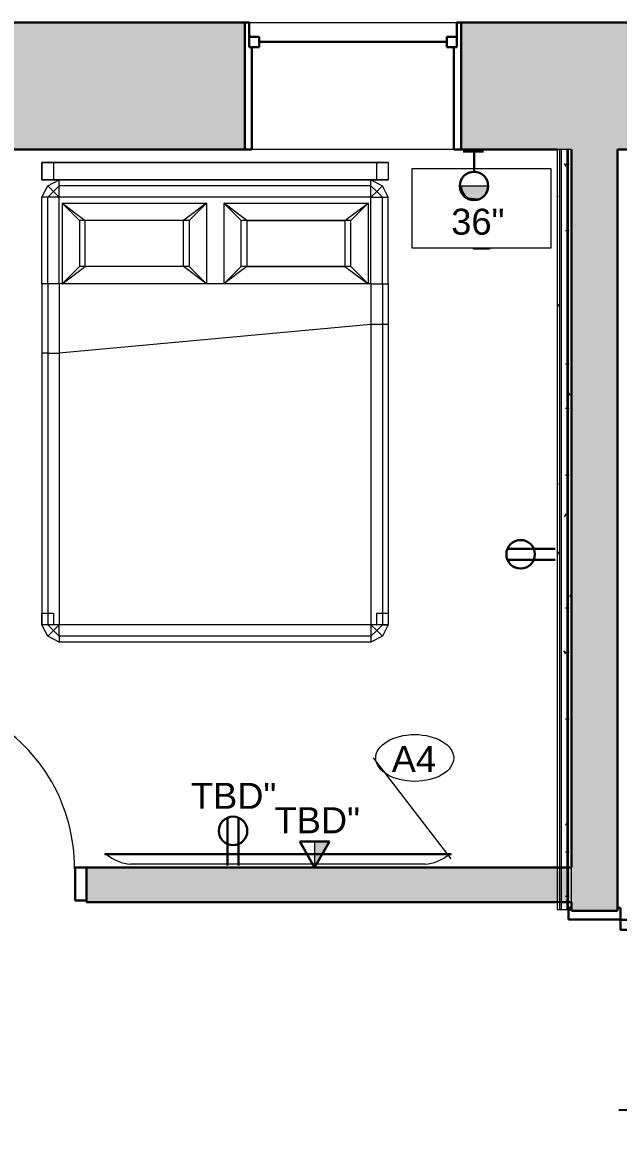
# Model space of a CAD drawing. Header units: inches. Extents: x -4688 to 1542, y -3558 to 978.
# Drawn here: x 992.6 to 1095.9, y 394.6 to 589 of the extents above; entities that cross this region are included whole.
import ezdxf

# ---------------------------------------------------------------- set-up
doc = ezdxf.new("R2010")
doc.units = ezdxf.units.IN
doc.header["$MEASUREMENT"] = 0
for name, color, linetype, lineweight in [('A-ANNO-NOTE', 131, 'Continuous', 40), ('A-DOOR', 31, 'Continuous', 18), ('A-DOOR-FRAM', 31, 'Continuous', 30), ('A-GLAZ', 151, 'Continuous', 18), ('A-WALL', 113, 'Continuous', 18), ('A-WALL-PATT', 111, 'Continuous', 18), ('G-IMPT', 8, 'Continuous', 9), ('I-FURN', 30, 'Continuous', 9), ('I-WALL', 2, 'Continuous', 18), ('Q-SPCQ', 91, 'Continuous', 9), ('Q-SPCQ-IDEN', 132, 'Continuous', 9)]:
    doc.layers.add(name, color=color, linetype=linetype, lineweight=lineweight)
doc.styles.add('Arial', font='arial.ttf', dxfattribs={"height": 4.5})
doc.styles.add('Swis721 Lt BT', font='swissl.ttf', dxfattribs={"height": 4.5})
pattern_1 = [(0, (0, 0), (15.36, 3.84), [0.634, -10.886, 0.634, -10.886, -61.44]), (0, (0, 0), (15.36, 3.84), [-23.04, 0.634, -22.406, 0.634, -10.886, -26.88]), (0, (0, 0), (15.36, 3.84), [-57.6, 0.634, -7.046, 0.634, -18.566]), (120, (5.76, 1.92), (-11.005538, 11.38215), [0.634, -10.886, 0.634, -10.886, -61.44]), (120, (5.76, 1.92), (-11.005538, 11.38215), [-23.04, 0.634, -22.406, 0.634, -10.886, -26.88]), (120, (5.76, 1.92), (-11.005538, 11.38215), [-57.6, 0.634, -7.046, 0.634, -18.566]), (240, (7.68, 9.6), (-4.354462, -15.22215), [0.634, -10.886, 0.634, -10.886, -61.44]), (240, (7.68, 9.6), (-4.354462, -15.22215), [-23.04, 0.634, -22.406, 0.634, -10.886, -26.88]), (240, (7.68, 9.6), (-4.354462, -15.22215), [-57.6, 0.634, -7.046, 0.634, -18.566])]

# ---------------------------------------------------------------- blocks, each defined once
blk = doc.blocks.new('Double Hung - side window 4_ X 6_ 3_ H-6086068-1st Floor Power _ Signal')
at = {"layer": 'A-GLAZ', "color": 8, "lineweight": 30}
for p, q in [((-18.75, 11), (-18, 11)), ((-18, 6.75), (-18, 11)), ((18, 6.75), (18, 11)), ((18.75, 11), (18, 11)), ((-18, 8.5), (-18, 6.75)), ((-18, 8.5), (-16.25, 8.5)), ((-16.25, 8.5), (-16.25, 6.75)), ((16.25, 8.5), (16.25, 6.75)), ((18, 8.5), (16.25, 8.5)), ((18, 8.5), (18, 6.75)), ((-18, 6.75), (-16.25, 6.75)), ((-18, 6.75), (-17.5, 6.75)), ((-17.5, -11), (-17.5, 6.75)), ((-16.25, 7.625), (16.25, 7.625)), ((18, 6.75), (16.25, 6.75)), ((17.5, 6.75), (18, 6.75)), ((17.5, 6.75), (17.5, -11)), ((-17.5, -11), (-18.75, -11)), ((17.5, -11), (18.75, -11))]:
    blk.add_line(p, q, dxfattribs=at)
blk = doc.blocks.new('Bed_762 - 12ZBED04_dwg-6546853-1st Floor Power _ Signal')
at = {"layer": 'G-IMPT'}
for p, q in [((0, 60), (0, 0)), ((0, 60), (3, 60)), ((0, 58), (0, 60)), ((0, 58), (0, 60)), ((0, 0), (0, 60)), ((0, 0), (0, 60)), ((0, 60), (3, 60)), ((0, 60), (3, 60)), ((0, 60), (3, 60)), ((3, 60), (3, 0)), ((3, 60), (3, 58)), ((3, 60), (3, 58)), ((3, 57), (3, 60)), ((3, 60), (3, 0)), ((3, 57), (4, 59)), ((3, 57), (4, 59)), ((6, 60), (4, 59)), ((6, 60), (4, 59)), ((5, 58), (4, 59)), ((6, 59), (5, 58)), ((21, 60), (6, 60)), ((21, 60), (6, 60)), ((6, 59), (6, 60)), ((6, 57), (6, 59)), ((21, 59), (6, 59)), ((21, 60), (28, 60)), ((21, 60), (28, 60)), ((21, 59), (21, 60)), ((21, 57), (21, 59)), ((21, 59), (28, 59)), ((28, 60), (80, 60)), ((28, 60), (80, 60)), ((28, 60), (28, 59)), ((28, 59), (28, 57)), ((28, 59), (80, 59)), ((78, 58), (78, 60)), ((78, 58), (78, 60)), ((78, 60), (80, 60)), ((78, 60), (80, 60)), ((80, 60), (82, 59)), ((80, 60), (82, 59)), ((80, 59), (80, 60)), ((80, 60), (80, 58)), ((80, 60), (80, 58)), ((80, 59), (80, 57)), ((80, 59), (81, 58)), ((81, 58), (82, 59)), ((82, 59), (83, 57)), ((82, 59), (83, 57)), ((3, 58), (0, 58)), ((3, 58), (0, 58)), ((3, 57), (3, 3)), ((3, 57), (3, 3)), ((4, 57), (3, 57)), ((3, 3), (3, 57)), ((4, 57), (5, 58)), ((6, 57), (4, 57)), ((4, 57), (4, 3)), ((6, 57), (5, 58)), ((21, 57), (6, 57)), ((6, 57), (6, 3)), ((7, 31.5), (7, 56.5)), ((7, 56.5), (21, 56.5)), ((7, 56.5), (10, 53.5)), ((10, 52.5), (7, 56.5)), ((21, 56.5), (18, 53.5)), ((18, 52.5), (21, 56.5)), ((21, 57), (21, 56.5)), ((21, 57), (28, 57)), ((21, 56.5), (21, 31.5)), ((21, 56.5), (21, 31.5)), ((28, 57), (33, 3)), ((28, 57), (80, 57)), ((80, 58), (78, 58)), ((80, 58), (78, 58)), ((80, 57), (81, 58)), ((80, 57), (82, 57)), ((80, 57), (80, 3)), ((81, 58), (82, 57)), ((82, 57), (83, 57)), ((82, 57), (82, 3)), ((83, 57), (83, 3)), ((83, 57), (83, 3)), ((10, 53.5), (10, 52.5)), ((18, 53.5), (10, 53.5)), ((10, 52.5), (10, 35.5)), ((10, 35.5), (10, 52.5)), ((10, 52.5), (18, 52.5)), ((18, 53.5), (18, 52.5)), ((18, 52.5), (18, 35.5)), ((18, 35.5), (18, 52.5)), ((10, 35.5), (7, 31.5)), ((10, 35.5), (10, 34.5)), ((10, 35.5), (18, 35.5)), ((18, 35.5), (18, 34.5)), ((18, 35.5), (21, 31.5)), ((7, 31.5), (10, 34.5)), ((18, 34.5), (10, 34.5)), ((21, 31.5), (18, 34.5)), ((7, 31.5), (21, 31.5)), ((21, 31.5), (21, 28.5)), ((7, 3.5), (7, 28.5)), ((7, 28.5), (21, 28.5)), ((10, 25.5), (7, 28.5)), ((7, 28.5), (10, 24.5)), ((18, 25.5), (21, 28.5)), ((21, 28.5), (18, 24.5)), ((21, 28.5), (21, 3.5)), ((21, 28.5), (21, 3.5)), ((10, 25.5), (18, 25.5)), ((10, 25.5), (10, 24.5)), ((18, 25.5), (18, 24.5)), ((10, 24.5), (10, 7.5)), ((18, 24.5), (10, 24.5)), ((10, 24.5), (10, 7.5)), ((18, 24.5), (18, 7.5)), ((18, 24.5), (18, 7.5)), ((7, 3.5), (10, 7.5)), ((10, 6.5), (7, 3.5)), ((10, 7.5), (10, 6.5)), ((18, 7.5), (10, 7.5)), ((10, 6.5), (18, 6.5)), ((18, 7.5), (18, 6.5)), ((21, 3.5), (18, 7.5)), ((21, 3.5), (18, 6.5)), ((0, 0), (0, 2)), ((0, 0), (0, 2)), ((0, 2), (3, 2)), ((0, 2), (3, 2)), ((4, 1), (3, 3)), ((4, 1), (3, 3)), ((4, 3), (3, 3)), ((3, 0), (3, 3)), ((3, 2), (3, 0)), ((3, 2), (3, 0)), ((6, 3), (4, 3)), ((5, 2), (4, 3)), ((5, 2), (4, 1)), ((6, 3), (5, 2)), ((6, 1), (5, 2)), ((21, 3), (6, 3)), ((6, 3), (6, 1)), ((7, 3.5), (21, 3.5)), ((21, 3.5), (21, 3)), ((21, 3), (21, 1)), ((21, 3), (33, 3)), ((33, 1), (33, 3)), ((33, 3), (80, 3)), ((78, 0), (78, 2)), ((78, 0), (78, 2)), ((78, 2), (80, 2)), ((78, 2), (80, 2)), ((82, 3), (80, 3)), ((80, 3), (81, 2)), ((80, 3), (80, 1)), ((81, 2), (80, 1)), ((80, 2), (80, 0)), ((80, 2), (80, 0)), ((82, 3), (81, 2)), ((81, 2), (82, 1)), ((83, 3), (82, 1)), ((83, 3), (82, 1)), ((82, 3), (83, 3)), ((0, 0), (3, 0)), ((3, 0), (0, 0)), ((6, 0), (4, 1)), ((6, 0), (4, 1)), ((21, 1), (6, 1)), ((6, 1), (6, 0)), ((21, 0), (6, 0)), ((21, 1), (21, 0)), ((21, 1), (33, 1)), ((21, 0), (33, 0)), ((33, 1), (33, 0)), ((33, 1), (80, 1)), ((33, 0), (80, 0)), ((82, 1), (80, 0)), ((82, 1), (80, 0)), ((80, 1), (80, 0)), ((3, 0), (0, 0)), ((3, 0), (0, 0)), ((21, 0), (6, 0)), ((21, 0), (33, 0)), ((33, 0), (80, 0)), ((80, 0), (78, 0)), ((80, 0), (78, 0))]:
    blk.add_line(p, q, dxfattribs=at)
blk = doc.blocks.new('Bed_762 - Bed_762-6546859-1st Floor Power _ Signal')
blk.add_blockref('Bed_762 - 12ZBED04_dwg-6546853-1st Floor Power _ Signal', (0, 0))
blk = doc.blocks.new('Bed_Side_Table_5122 - T-4-6544723-1st Floor Power _ Signal')
at = {"layer": 'I-FURN'}
for p, q in [((-12, 9.79), (-1.38, 9.79)), ((-12, -3.99), (-12, 9.79)), ((-1.38, 10), (1.38, 10)), ((-1.38, 9.79), (-1.38, 10)), ((-1.38, 9.79), (1.38, 9.79)), ((1.38, 10), (1.38, 9.79)), ((1.38, 9.79), (12, 9.79)), ((12, 9.79), (12, -3.99)), ((12, -3.99), (-12, -3.99))]:
    blk.add_line(p, q, dxfattribs=at)
blk = doc.blocks.new('A-Flat_Screen_TV - OLED 65B6P 65_-4747238-1st Floor Power _ Signal')
at = {"layer": 'Q-SPCQ'}
for p, q in [((-30, 0.19), (30, 0.19)), ((-30, 0.19), (-30, 0)), ((30, 0), (-30, 0)), ((-29.94, 0), (-29.94, -0.06)), ((-25.5, 1.81), (25.5, 1.81)), ((29.94, -0.06), (29.94, 0)), ((30, 0), (30, 0.19)), ((29.94, -0.06), (-29.94, -0.06))]:
    blk.add_line(p, q, dxfattribs=at)
for centre, start, end in [((-24.9, -5.58), 94.6372, 128.9656), ((24.9, -5.58), 51.0344, 85.3628)]:
    blk.add_arc(centre, 7.41, start, end, dxfattribs=at)
blk = doc.blocks.new('Double Flush - D19 5_6_ X 7_-8095262-1st Floor Power _ Signal')
at = {"layer": 'A-DOOR', "lineweight": 30}
for p, q in [((-32.90625, 37.3125), (-31.15625, 37.3125)), ((-32.90625, 4.5), (-32.90625, 37.3125)), ((-31.15625, 37.3125), (-31.15625, 4.5)), ((31.15625, 37.3125), (31.15625, 4.5)), ((32.90625, 37.3125), (31.15625, 37.3125)), ((32.90625, 4.5), (32.90625, 37.3125)), ((-31.15625, 4.5), (-32.90625, 4.5)), ((31.15625, 4.5), (32.90625, 4.5))]:
    blk.add_line(p, q, dxfattribs=at)
at = {"layer": 'A-DOOR', "lineweight": 9}
for centre, start, end in [((-32.90625, 4.5), 359.5, 90), ((32.90625, 4.5), 90, 180.5)]:
    blk.add_arc(centre, 32.8125, start, end, dxfattribs=at)
at = {"layer": 'A-DOOR-FRAM'}
for p, q in [((-35, 4.5), (-33, 4.5)), ((-35, 4.5), (-35, 4)), ((-35, 4), (-34.5, 4)), ((-34.5, -4), (-34.5, 4)), ((-33, -4.5), (-33, 4.5)), ((33.000004, -4.5), (33.000004, 4.5)), ((33.000004, 4.5), (35.000004, 4.5)), ((34.500004, 4), (35.000004, 4)), ((34.500004, -4), (34.500004, 4)), ((35.000004, 4.5), (35.000004, 4)), ((-35, -4), (-34.5, -4)), ((-35, -4.5), (-35, -4)), ((-35, -4.5), (-33, -4.5)), ((33.000004, -4.5), (35.000004, -4.5)), ((34.500004, -4), (35.000004, -4)), ((35.000004, -4.5), (35.000004, -4))]:
    blk.add_line(p, q, dxfattribs=at)
blk = doc.blocks.new('Single Flush - D1 2_6_ X 8_-8255838-1st Floor Power _ Signal')
at = {"layer": 'A-DOOR', "lineweight": 30}
for p, q in [((-1.52, -27.94), (13.39, -2.12)), ((14.91, -3), (0, -28.82)), ((13.39, -2.12), (14.91, -3)), ((0, -28.82), (-1.52, -27.94))]:
    blk.add_line(p, q, dxfattribs=at)
at = {"layer": 'A-DOOR', "lineweight": 9}
blk.add_arc((14.91, -3), 29.81, 179.5, 240, dxfattribs=at)
at = {"layer": 'A-DOOR-FRAM'}
for p, q in [((-17, 2.75), (-17, -3)), ((-17, 2.75), (-15, 2.75)), ((-15, 2.75), (-15, -3)), ((15, 2.75), (15, -3)), ((15, 2.75), (17, 2.75)), ((17, 2.75), (17, -3)), ((-17, -3), (-15, -3)), ((15, -3), (17, -3))]:
    blk.add_line(p, q, dxfattribs=at)
blk = doc.blocks.new('Appliance_Specialty Equipment Tag - Standard-3515593-1st Floor Power _ Signal')
at = {"layer": 'Q-SPCQ-IDEN'}
blk.add_ellipse((-0.0499, 0.0037), major_axis=(-0.1406, 0), ratio=0.600473, dxfattribs=at)

msp = doc.modelspace()

# ---------------------------------------------------------------- hatches: boundary and pattern name
at = {"layer": 'A-ANNO-NOTE', "lineweight": 9}
for points in [[(1073.15, 560.15), (1073.19, 560.7), (1068.7, 560.62)], [(1068.7, 560.62), (1073.19, 560.7), (1068.7, 560.7)], [(1068.76, 560.07), (1073.15, 560.15), (1068.7, 560.62)], [(1072.5, 558.98), (1073.15, 560.15), (1068.76, 560.07)], [(1069.7, 558.73), (1068.76, 560.07), (1068.83, 559.84)], [(1069.7, 558.73), (1072.5, 558.98), (1068.76, 560.07)], [(1072.5, 558.98), (1072.81, 559.35), (1073.15, 560.15)], [(1072.81, 559.35), (1073, 559.69), (1073.15, 560.15)], [(1069.23, 559.15), (1068.83, 559.84), (1068.96, 559.55)], [(1069.7, 558.73), (1068.83, 559.84), (1069.28, 559.09)], [(1071.76, 558.51), (1072.5, 558.98), (1069.7, 558.73)], [(1070.98, 558.36), (1071.76, 558.51), (1069.7, 558.73)], [(1070.91, 558.36), (1069.7, 558.73), (1070.51, 558.4)], [(1070.51, 558.4), (1069.7, 558.73), (1069.98, 558.58)], [(1070.98, 558.36), (1069.7, 558.73), (1070.91, 558.36)], [(1070.98, 558.36), (1071.3, 558.39), (1071.76, 558.51)], [(1071.3, 558.39), (1071.46, 558.42), (1071.76, 558.51)], [(1071.76, 558.51), (1071.84, 558.54), (1072.5, 558.98)], [(1071.84, 558.54), (1072.12, 558.69), (1072.5, 558.98)], [(1072.12, 558.69), (1072.25, 558.78), (1072.5, 558.98)], [(1043.24, 442.76), (1045.82, 447.23), (1043.24, 447.23)]]:
    msp.add_hatch(color=256, dxfattribs=at).paths.add_polyline_path(points, flags=0)
at = {"layer": 'A-WALL-PATT', "lineweight": 9}
h = msp.add_hatch(color=7, dxfattribs=at)
h.paths.add_polyline_path([(1210.67, 567.01), (1211.24, 567.01), (1211.24, 589.01), (1167.7, 589.01), (1167.7, 567.01)], flags=0)
h.paths.add_polyline_path([(1130.2, 567.01), (1130.2, 589.01), (1068.64, 589.01), (1068.64, 567.01), (1103.59, 567.01)], flags=0)
h.paths.add_polyline_path([(1023.28, 567.01), (1031.14, 567.01), (1031.14, 589.01), (977.59, 589.01), (977.59, 567.01), (996.51, 567.01)], flags=0)
h.paths.add_polyline_path([(929.59, 567.01), (940.09, 567.01), (940.09, 589.01), (874.54, 589.01), (874.54, 567.01), (916.2, 567.01)], flags=0)
h.paths.add_polyline_path([(837.04, 567.01), (837.04, 589.01), (783.49, 589.01), (783.49, 567.01), (835.89, 567.01)], flags=0)
h.paths.add_polyline_path([(728.81, 567.01), (745.99, 567.01), (745.99, 589.01), (682.43, 589.01), (682.43, 567.01), (720.31, 567.01)], flags=0)
h.paths.add_polyline_path([(641.03, 567.01), (644.93, 567.01), (644.93, 589.01), (576.53, 589.01), (576.53, 567.01), (636.4, 567.01)], flags=0)
h.paths.add_polyline_path([(539.03, 567.01), (539.03, 589.01), (480.78, 589.01), (480.78, 567.01), (487.28, 567.01)], flags=0)
h = msp.add_hatch(dxfattribs=at)
h.set_pattern_fill('FP_1', color=256, style=0, pattern_type=2)
h.set_pattern_definition(pattern_1)
h.paths.add_polyline_path([(1085.24, 435.45), (1085.74, 435.45), (1085.74, 567.01), (1085.24, 567.01), (1085.24, 499.63)], flags=0)
h = msp.add_hatch(dxfattribs=at)
h.set_pattern_fill('FP_1', color=256, style=0, pattern_type=2)
h.set_pattern_definition(pattern_1)
h.paths.add_polyline_path([(1085.99, 435.45), (1086.99, 435.45), (1086.99, 567.01), (1085.99, 567.01), (1085.99, 499.63)], flags=0)
h = msp.add_hatch(dxfattribs=at)
h.set_pattern_fill('FP_1', color=256, style=0, pattern_type=2)
h.set_pattern_definition(pattern_1)
h.paths.add_polyline_path([(1087.24, 435.45), (1087.74, 435.45), (1087.74, 567.01), (1087.24, 567.01), (1087.24, 499.63)], flags=0)
msp.add_hatch(color=7, dxfattribs=at).paths.add_polyline_path([(1095.74, 436.76), (1095.74, 567.01), (1087.74, 567.01), (1087.74, 436.76)], flags=0)
h = msp.add_hatch(color=7, dxfattribs=at)
h.paths.add_polyline_path([(1087.74, 436.76), (1087.74, 442.76), (1003.74, 442.76), (1003.74, 436.76), (1050.05, 436.76)], flags=0)
h.paths.add_polyline_path([(969.36, 436.76), (969.36, 442.76), (880.49, 442.76), (880.49, 436.76), (942.97, 436.76)], flags=0)
h.paths.add_polyline_path([(835.89, 436.76), (846.49, 436.76), (846.49, 442.76), (679.78, 442.76), (679.78, 436.76), (809.12, 436.76)], flags=0)
h.paths.add_polyline_path([(645.78, 436.76), (645.78, 442.76), (608.4, 442.76), (608.4, 436.76), (621.73, 436.76)], flags=0)
h.paths.add_polyline_path([(568.4, 436.76), (568.4, 442.76), (480.78, 442.76), (480.78, 436.76), (568.19, 436.76)], flags=0)
h = msp.add_hatch(color=7, dxfattribs=at)
h.paths.add_polyline_path([(1087.74, 113.89), (1095.74, 113.89), (1095.74, 146.64), (1087.74, 146.64)], flags=0)
h.paths.add_polyline_path([(1087.74, 186.64), (1095.74, 186.64), (1095.74, 365.7), (1087.74, 365.7), (1087.74, 188.04)], flags=0)
h.paths.add_polyline_path([(1095.74, 435.26), (1095.74, 436.76), (1087.74, 436.76), (1087.74, 435.26)], flags=0)

# ---------------------------------------------------------------- linework, layer by layer
at = {"layer": 'A-ANNO-NOTE', "lineweight": 30}
for p, q in [((1072.5, 566.68), (1068.99, 566.68)), ((1070.86, 566.68), (1070.86, 563.18)), ((1084.91, 497.91), (1076.65, 497.91)), ((1084.91, 495.99), (1076.65, 495.99)), ((1028.16, 443.09), (1028.16, 451.35)), ((1030.07, 443.09), (1030.07, 451.35)), ((1043.24, 442.76), (1040.66, 447.23)), ((1040.66, 447.23), (1045.82, 447.23)), ((1043.24, 442.76), (1045.82, 447.23))]:
    msp.add_line(p, q, dxfattribs=at)
at = {"layer": 'A-ANNO-NOTE', "lineweight": 9}
for p, q in [((1073.19, 560.7), (1068.7, 560.7)), ((1043.24, 442.76), (1045.82, 447.23)), ((1045.82, 447.23), (1043.24, 447.23)), ((1043.24, 447.23), (1043.24, 442.76))]:
    msp.add_line(p, q, dxfattribs=at)
at = {"layer": 'A-ANNO-NOTE', "lineweight": 30}
for centre in [(1070.86, 560.7), (1078.93, 496.95), (1029.12, 449.07)]:
    msp.add_circle(centre, 2.47, dxfattribs=at)
at = {"layer": 'A-ANNO-NOTE', "lineweight": 9}
msp.add_arc((1070.95, 560.61), 2.25, 177.6427, 2.3573, dxfattribs=at)
at = {"layer": 'A-WALL', "color": 8, "lineweight": 30}
for p, q in [((1031.14, 589.01), (977.59, 589.01)), ((1031.14, 567.01), (1031.14, 589.01)), ((1130.2, 589.01), (1068.64, 589.01)), ((1068.64, 589.01), (1068.64, 567.01)), ((977.59, 567.01), (1031.14, 567.01)), ((1068.64, 567.01), (1085.24, 567.01)), ((1087.74, 567.01), (1087.74, 442.76)), ((1095.74, 567.01), (1130.2, 567.01)), ((1095.74, 435.26), (1095.74, 567.01)), ((1087.74, 442.76), (1003.74, 442.76)), ((1003.74, 442.76), (1003.74, 436.76)), ((1003.74, 436.76), (1087.74, 436.76)), ((1087.74, 436.76), (1087.74, 435.26)), ((1087.74, 435.26), (1095.74, 435.26))]:
    msp.add_line(p, q, dxfattribs=at)
at = {"layer": 'A-WALL', "lineweight": 9}
for p, q in [((1031.14, 589.01), (1068.64, 589.01)), ((1068.64, 567.01), (1031.14, 567.01))]:
    msp.add_line(p, q, dxfattribs=at)
at = {"layer": 'A-WALL'}
for p, q in [((1087.74, 567.01), (1085.24, 567.01)), ((1085.74, 435.45), (1085.74, 567.01)), ((1085.99, 435.45), (1085.99, 567.01)), ((1086.99, 435.45), (1086.99, 567.01)), ((1087.24, 435.45), (1087.24, 567.01))]:
    msp.add_line(p, q, dxfattribs=at)
at = {"layer": 'I-WALL'}
for p, q in [((1085.24, 567.01), (1085.24, 435.45)), ((1087.74, 436.76), (1087.74, 442.76)), ((1085.24, 435.45), (1087.74, 435.45))]:
    msp.add_line(p, q, dxfattribs=at)
at = {"layer": 'Q-SPCQ-IDEN'}
msp.add_line((1066.88, 444.23), (1053.43, 461.7), dxfattribs=at)

# ---------------------------------------------------------------- block references
at = {"layer": 'A-DOOR'}
for name, p, rotation in [('Single Flush - D1 2_6_ X 8_-8255838-1st Floor Power _ Signal', (986.74, 439.76), 180), ('Double Flush - D19 5_6_ X 7_-8095262-1st Floor Power _ Signal', (1091.74, 400.76), 269.9999999999999)]:
    msp.add_blockref(name, p, dxfattribs=dict(at, rotation=rotation))
at = {"layer": 'A-GLAZ'}
msp.add_blockref('Double Hung - side window 4_ X 6_ 3_ H-6086068-1st Floor Power _ Signal', (1049.89, 578.01), dxfattribs=at)
at = {"layer": 'I-FURN'}
for name, p, rotation in [('Bed_762 - Bed_762-6546859-1st Floor Power _ Signal', (996.01, 564.75), 270), ('Bed_Side_Table_5122 - T-4-6544723-1st Floor Power _ Signal', (1072.16, 559.75), 180)]:
    msp.add_blockref(name, p, dxfattribs=dict(at, rotation=rotation))
at = {"layer": 'Q-SPCQ', "rotation": 180}
msp.add_blockref('A-Flat_Screen_TV - OLED 65B6P 65_-4747238-1st Floor Power _ Signal', (1036.88, 445.11), dxfattribs=at)
at = {"layer": 'Q-SPCQ-IDEN', "xscale": 47.99999999999997, "yscale": 47.99999999999997, "zscale": 47.99999999999997}
msp.add_blockref('Appliance_Specialty Equipment Tag - Standard-3515593-1st Floor Power _ Signal', (1062.99, 461.52), dxfattribs=at)

# ---------------------------------------------------------------- texts
at = {"layer": 'A-ANNO-NOTE', "lineweight": 9, "char_height": 4.5, "attachment_point": 1, "style": 'Swis721 Lt BT'}
for s, insert, width in [('36"', (1066.91, 556.77), 10.302), ('TBD"', (1021.81, 457.39), 16.665), ('TBD"', (1036.3, 453.16), 16.665)]:
    msp.add_mtext(s, dxfattribs=dict(at, insert=insert, width=width))
at = {"layer": 'Q-SPCQ-IDEN', "insert": (1056.6, 463.75), "char_height": 4.5, "width": 9.393, "attachment_point": 1, "style": 'Arial'}
msp.add_mtext('A4', dxfattribs=at)

doc.saveas('drawing.dxf')
